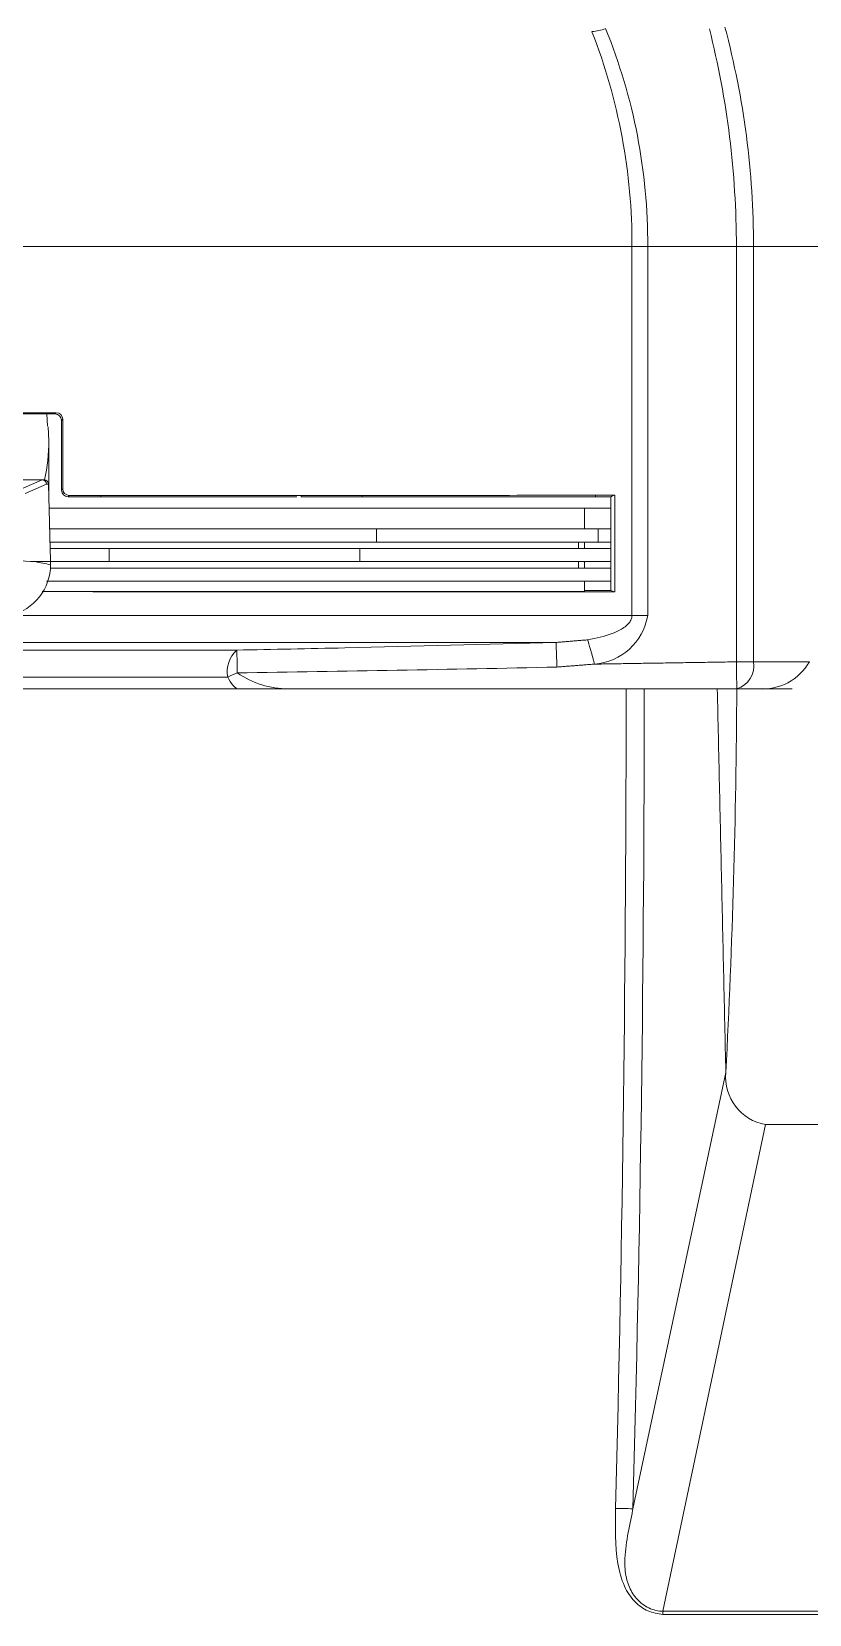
# Model space of a CAD drawing. Extents: x 8 to 113, y 2 to 87.
# Drawn here: x 49.589 to 51.373, y 9.992 to 13.624 of the extents above; entities that cross this region are included whole.
import ezdxf

# ---------------------------------------------------------------- set-up
doc = ezdxf.new("R2010")
doc.units = 0
doc.header["$MEASUREMENT"] = 0
doc.layers.add('OBJECT', color=7, linetype='CONTINUOUS')

msp = doc.modelspace()

# ---------------------------------------------------------------- linework, layer by layer
at = {"layer": 'OBJECT', "linetype": 'Continuous', "lineweight": 15}
for p, q in [((47.0483, 13.1307), (50.9662, 13.1307)), ((50.9662, 12.2841), (50.9662, 13.1307)), ((51.0023, 13.1307), (50.9662, 13.1307)), ((51.2058, 13.1307), (51.0023, 13.1307)), ((51.0023, 13.1307), (51.0023, 12.2841)), ((51.2058, 13.1307), (51.2453, 13.1307)), ((51.2058, 12.1778), (51.2058, 13.1307)), ((51.2453, 13.1307), (51.7071, 13.1307)), ((51.2453, 13.1307), (51.2453, 12.1778)), ((49.6254, 12.7184), (49.6234, 12.7467)), ((49.627, 12.7171), (49.6282, 12.6853)), ((49.6572, 12.5717), (49.6572, 12.7316)), ((49.66, 12.5745), (49.66, 12.7344)), ((49.6282, 12.5606), (49.6282, 12.6853)), ((49.4978, 12.5953), (49.6128, 12.5953)), ((49.5638, 12.5737), (49.6128, 12.5953)), ((49.6227, 12.5858), (49.5737, 12.5643)), ((49.6128, 12.5953), (49.6128, 12.5953)), ((49.6128, 12.5953), (49.6176, 12.5953)), ((49.6276, 12.5858), (49.6227, 12.5858)), ((49.6276, 12.5856), (49.6322, 12.4094)), ((49.6278, 12.5307), (50.8572, 12.5307)), ((49.7472, 12.5595), (49.7472, 12.5567)), ((50.1975, 12.5567), (49.7472, 12.5567)), ((50.2072, 12.5596), (50.2072, 12.5567)), ((50.3472, 12.5597), (50.3472, 12.5567)), ((50.8822, 12.5567), (50.3552, 12.5567)), ((50.8572, 12.5307), (50.8572, 12.4827)), ((50.9177, 12.5307), (50.8572, 12.5307)), ((50.8822, 12.56), (50.8822, 12.5567)), ((50.9162, 12.5567), (50.8822, 12.5567)), ((50.9162, 12.5567), (50.9177, 12.5567)), ((50.9177, 12.3417), (50.9177, 12.5567)), ((50.9268, 12.3383), (50.9268, 12.56)), ((49.6291, 12.4827), (50.8572, 12.4827)), ((50.3804, 12.4827), (50.3804, 12.4527)), ((50.9177, 12.4827), (50.8572, 12.4827)), ((50.8887, 12.4827), (50.8887, 12.4527)), ((49.6299, 12.4527), (50.8435, 12.4527)), ((49.6303, 12.4378), (50.8435, 12.4378)), ((49.7665, 12.4378), (49.7665, 12.4078)), ((50.3421, 12.4378), (50.3421, 12.4078)), ((50.8435, 12.4378), (50.8435, 12.4527)), ((50.8435, 12.4527), (50.8572, 12.4527)), ((50.8572, 12.4378), (50.8435, 12.4378)), ((50.8572, 12.4527), (50.8572, 12.4378)), ((50.9177, 12.4527), (50.8572, 12.4527)), ((50.9177, 12.4378), (50.8572, 12.4378)), ((49.5968, 12.4078), (49.6322, 12.4078)), ((49.631, 12.4078), (50.8435, 12.4078)), ((49.6314, 12.3929), (50.8435, 12.3929)), ((49.6322, 12.4062), (49.6322, 12.401)), ((50.8435, 12.3929), (50.8435, 12.4078)), ((50.8435, 12.4078), (50.8572, 12.4078)), ((50.8572, 12.3929), (50.8435, 12.3929)), ((50.8572, 12.4078), (50.8572, 12.3929)), ((50.9177, 12.4078), (50.8572, 12.4078)), ((50.9177, 12.3929), (50.8572, 12.3929)), ((50.8572, 12.3629), (49.6226, 12.3629)), ((50.8572, 12.3389), (50.8572, 12.3629)), ((50.8572, 12.3629), (50.9177, 12.3629)), ((50.8572, 12.3389), (49.6135, 12.3389)), ((49.5391, 12.2841), (50.9662, 12.2841)), ((51.0023, 12.2841), (50.9662, 12.2841)), ((47.9548, 12.2047), (50.0596, 12.2047)), ((50.7922, 12.2222), (49.0969, 12.2222)), ((51.2058, 12.1778), (51.2453, 12.1778)), ((51.2453, 12.1778), (51.3733, 12.1778)), ((50.0388, 12.1428), (49.1491, 12.1428)), ((50.9528, 12.1158), (49.2126, 12.1158)), ((50.9528, 12.1158), (50.9944, 12.1158)), ((51.3342, 12.1158), (51.2067, 12.1158)), ((51.1816, 11.2358), (50.9684, 10.2346)), ((51.273, 11.1158), (51.0374, 9.9993)), ((51.273, 11.1158), (51.6619, 11.1158))]:
    msp.add_line(p, q, dxfattribs=at)
at = {"layer": 'OBJECT', "linetype": 'Continuous', "lineweight": 15, "flags": 128}
msp.add_lwpolyline([(50.8801, 12.1726), (50.8777, 12.1815), (50.8753, 12.1903), (50.8731, 12.1986), (50.871, 12.2063), (50.8691, 12.2133), (50.8674, 12.2194), (50.8661, 12.2245), (50.865, 12.2283)], dxfattribs=at)
at = {"layer": 'OBJECT', "linetype": 'Continuous', "lineweight": 15}
for centre, radius, start, end in [((50.8616, 13.7562), 0.133, 275.5307, 289.3084), ((49.6272, 13.1367), 1.339, 359.7415, 21.3325), ((49.7023, 13.1387), 1.3, 359.6497, 22.2406), ((49.1443, 13.1291), 2.0615, 0.0434, 14.0804), ((49.2891, 13.131), 1.9562, 359.9904, 14.9017), ((49.645, 12.7344), 0.015, 359.9115, 89.801), ((49.6422, 12.7317), 0.015, 0.2935, 90.0018), ((49.2085, 12.6855), 0.4198, 347.5915, 359.9783), ((49.6127, 12.5853), 0.01, 2.986, 89.4068), ((49.6176, 12.5853), 0.01, 3, 90), ((49.6176, 12.5853), 0.01, 1.5, 3), ((49.6722, 12.5716), 0.015, 180.3007, 270.0017), ((49.6751, 12.5745), 0.015, 179.869, 269.844), ((49.6376, 13.2225), 0.8158, 260.9691, 267.1312), ((49.5122, 12.401), 0.12, 283.7148, 359.8086), ((49.5122, 12.4062), 0.12, 0.7501, 1.5), ((49.5122, 12.4062), 0.12, 0, 0.7501), ((49.5122, 12.401), 0.12, 359.8086, 0), ((50.8698, 12.3065), 0.1344, 274.3944, 350.3718), ((50.1038, 12.1554), 0.0662, 131.8358, 190.9778), ((37.4075, 11.9274), 12.6552, 1.0195, 1.25575), ((33.9333, 11.6996), 16.867, 1.5836, 1.77523), ((2.2428, 11.3455), 48.9701, 0.90131, 0.97383), ((51.1904, 12.1689), 0.0556, 287.1157, 9.1915), ((51.2658, 12.2392), 0.1238, 265.5075, 330.2471), ((50.2162, 11.7741), 0.4092, 112.3447, 115.6971), ((48.629, 111.9727), 99.8304, 270.821717, 271.242579), ((50.1777, 12.3205), 0.2047, 235.1192, 270.1179), ((-21.6659, 12.1044), 72.6187, 358.525088, 0.009011), ((-18.5301, 12.1373), 69.5246, 358.431641, 359.982241), ((32.0985, 12.2204), 19.1085, 357.04633, 359.68627), ((51.2924, 11.2254), 0.1113, 174.6525, 259.972), ((51.1337, 9.9897), 0.0967, 174.3329, 178.5205)]:
    msp.add_arc(centre, radius, start, end, dxfattribs=at)
msp.add_ellipse((50.1256, 14.4703), major_axis=(2.3412, 0), ratio=0.904333, start_param=4.484542, end_param=4.500054, dxfattribs=at)
for points, knots in [([(48.3694, 12.7495), (48.4603, 12.7494), (48.6425, 12.7494), (48.9503, 12.7494), (49.2867, 12.7494), (49.5268, 12.7494), (49.645, 12.7495)], [0, 0, 0, 0, 0.215255, 0.431981, 0.720155, 1, 1, 1, 1]), ([(49.6422, 12.7467), (49.6425, 12.7469), (49.6434, 12.7478), (49.6444, 12.7488), (49.645, 12.7495)], [0, 0, 0, 0, 0.28162, 1, 1, 1, 1]), ([(48.3722, 12.7467), (48.463, 12.7467), (48.6452, 12.7467), (48.9521, 12.7467), (49.2868, 12.7467), (49.5249, 12.7467), (49.6422, 12.7467)], [0, 0, 0, 0, 0.216142, 0.433859, 0.72104, 1, 1, 1, 1]), ([(49.675, 12.5595), (49.6748, 12.5592), (49.6738, 12.5583), (49.6729, 12.5573), (49.6722, 12.5567)], [0, 0, 0, 0, 0.281168, 1, 1, 1, 1]), ([(49.7322, 12.5567), (49.7297, 12.5567), (49.7198, 12.5567), (49.6998, 12.5567), (49.6822, 12.5567), (49.6722, 12.5567)], [0, 0, 0, 0, 0.124521, 0.499556, 1, 1, 1, 1]), ([(49.7472, 12.5595), (49.7397, 12.5595), (49.7247, 12.5595), (49.7007, 12.5595), (49.6841, 12.5595), (49.675, 12.5595)], [0, 0, 0, 0, 0.312019, 0.624039, 1, 1, 1, 1]), ([(50.2072, 12.5596), (50.1694, 12.5596), (50.0937, 12.5596), (49.9411, 12.5595), (49.8246, 12.5595), (49.7472, 12.5595)], [0, 0, 0, 0, 0.251571, 0.503142, 1, 1, 1, 1]), ([(50.3472, 12.5597), (50.3355, 12.5597), (50.3123, 12.5596), (50.2657, 12.5596), (50.2305, 12.5596), (50.2072, 12.5596)], [0, 0, 0, 0, 0.251493, 0.502986, 1, 1, 1, 1]), ([(50.3472, 12.5567), (50.3357, 12.5567), (50.3125, 12.5567), (50.266, 12.5567), (50.2307, 12.5567), (50.2072, 12.5567)], [0, 0, 0, 0, 0.250103, 0.500205, 1, 1, 1, 1]), ([(50.8822, 12.56), (50.8389, 12.56), (50.7523, 12.5599), (50.5759, 12.5598), (50.4381, 12.5597), (50.3472, 12.5597)], [0, 0, 0, 0, 0.25383, 0.507659, 1, 1, 1, 1]), ([(50.3472, 12.5567), (50.3485, 12.5567), (50.3512, 12.5567), (50.3538, 12.5567), (50.3552, 12.5567)], [0, 0, 0, 0, 0.500008, 1, 1, 1, 1]), ([(50.9268, 12.56), (50.9256, 12.56), (50.9207, 12.56), (50.9123, 12.56), (50.9021, 12.56), (50.8925, 12.56), (50.8861, 12.56), (50.8826, 12.56), (50.8822, 12.56)], [0, 0, 0, 0, 0.082233, 0.32633, 0.57043, 0.769353, 0.968275, 1, 1, 1, 1]), ([(50.8973, 12.5567), (50.8981, 12.5567), (50.9048, 12.5567), (50.9114, 12.5567), (50.9172, 12.5567)], [0, 0, 0, 0, 0.127543, 1, 1, 1, 1]), ([(50.9268, 12.56), (50.9251, 12.5595), (50.9215, 12.5584), (50.918, 12.5572), (50.9162, 12.5567)], [0, 0, 0, 0, 0.487211, 1, 1, 1, 1]), ([(50.9268, 12.3383), (50.9247, 12.3383), (50.8462, 12.3383), (50.6865, 12.3385), (50.4363, 12.3386), (50.1735, 12.3387), (49.9018, 12.3388), (49.714, 12.3388), (49.6174, 12.3389), (49.613, 12.3389)], [0, 0, 0, 0, 0.005309, 0.200105, 0.394901, 0.595356, 0.795811, 0.990606, 1, 1, 1, 1]), ([(50.9268, 12.3383), (50.9251, 12.3388), (50.9215, 12.3399), (50.918, 12.3411), (50.9162, 12.3417)], [0, 0, 0, 0, 0.48721, 1, 1, 1, 1]), ([(50.865, 12.2283), (50.884, 12.2321), (50.9096, 12.2371), (50.9412, 12.2514), (50.9568, 12.2621), (50.9646, 12.2745), (50.9661, 12.2805), (50.9662, 12.2836), (50.9662, 12.2841)], [0, 0, 0, 0, 0.476054, 0.640497, 0.854535, 0.926508, 0.987725, 1, 1, 1, 1]), ([(50.0596, 12.2047), (50.1423, 12.2064), (50.3865, 12.2112), (50.6307, 12.2178), (50.7922, 12.2222)], [0, 0, 0, 0, 0.33844, 1, 1, 1, 1]), ([(50.0602, 12.1158), (50.0568, 12.1184), (50.0476, 12.1253), (50.0422, 12.1361), (50.0388, 12.1428)], [0, 0, 0, 0, 0.372712, 1, 1, 1, 1]), ([(50.9944, 12.1158), (51.0257, 12.1158), (51.0816, 12.1158), (51.1375, 12.1158), (51.1621, 12.1158)], [0, 0, 0, 0, 0.56, 1, 1, 1, 1]), ([(51.1621, 12.1158), (51.1702, 12.1158), (51.1863, 12.1158), (51.1999, 12.1158), (51.2067, 12.1158)], [0, 0, 0, 0, 0.49976, 1, 1, 1, 1]), ([(51.037, 9.9922), (51.0254, 9.9939), (51.0022, 9.9972), (50.9709, 10.0203), (50.9455, 10.0577), (50.9265, 10.1313), (50.9278, 10.1926), (50.9287, 10.2352)], [0, 0, 0, 0, 0.13867, 0.277419, 0.423115, 0.599885, 1, 1, 1, 1]), ([(50.9287, 10.2352), (50.9349, 10.2351), (50.9471, 10.235), (50.9613, 10.2347), (50.9684, 10.2345)], [0, 0, 0, 0, 0.499999, 1, 1, 1, 1]), ([(50.9684, 10.2346), (50.9684, 10.2346), (50.9682, 10.2335), (50.9604, 10.1932), (50.9469, 10.1387), (50.9513, 10.081), (50.9597, 10.054), (50.9676, 10.0393), (50.9837, 10.0202), (51.0045, 10.0046), (51.0265, 9.9992), (51.0374, 9.9993), (51.0374, 9.9993)], [0, 0, 0, 0, 0.000008, 0.011235, 0.408406, 0.550964, 0.581776, 0.700643, 0.724685, 0.86239, 0.999992, 1, 1, 1, 1]), ([(51.6161, 9.9922), (51.5729, 9.9922), (51.4864, 9.9922), (51.299, 9.9922), (51.1416, 9.9922), (51.037, 9.9922)], [0, 0, 0, 0, 0.251148, 0.502295, 1, 1, 1, 1]), ([(51.0374, 9.9993), (51.0374, 9.9993), (51.1449, 9.9993), (51.2991, 9.9994), (51.4866, 9.9993), (51.5745, 9.9993), (51.6167, 9.9993), (51.6167, 9.9993)], [0, 0, 0, 0, 0.000003, 0.497705, 0.748853, 0.999997, 1, 1, 1, 1])]:
    msp.add_open_spline(points, degree=3, knots=knots, dxfattribs=at)
for points in [[(49.6422, 12.7467), (49.6422, 12.7467)], [(49.66, 12.7344), (49.6572, 12.7316)], [(49.6572, 12.7316), (49.6572, 12.7317)], [(49.6572, 12.5717), (49.66, 12.5745)], [(49.6572, 12.5716), (49.6572, 12.5717)], [(49.6722, 12.5567), (49.6722, 12.5567)], [(49.7472, 12.5567), (49.7322, 12.5567)], [(50.8973, 12.5567), (50.8972, 12.5567)], [(50.9162, 12.3417), (50.8572, 12.3417)], [(50.7922, 12.2222), (50.865, 12.2283)], [(50.8801, 12.1726), (50.7939, 12.1658)], [(50.8801, 12.1726), (51.2058, 12.1778)], [(51.1816, 11.2358), (51.1621, 12.1158)], [(50.9684, 10.2345), (50.9684, 10.2346)]]:
    msp.add_open_spline(points, degree=1, dxfattribs=at)

doc.saveas('drawing.dxf')
